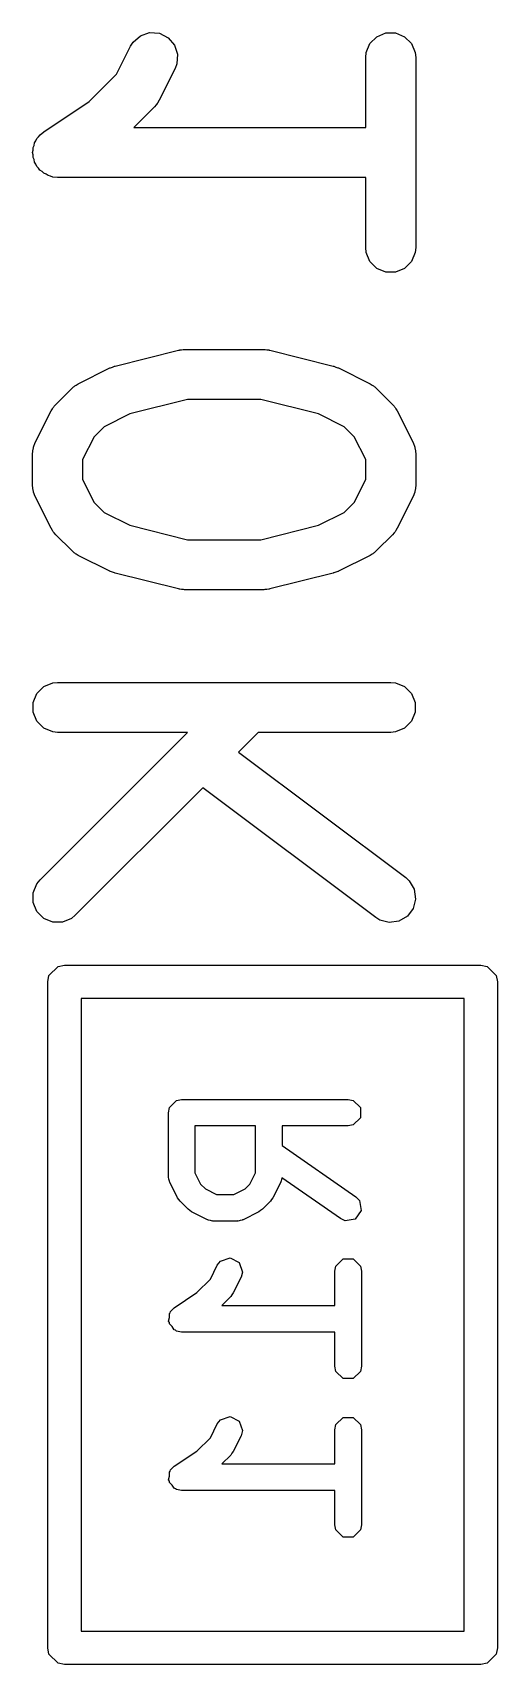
# Model space of a CAD drawing. Extents: x 2.01 to 5.6, y -4.28 to -1.65.
# Drawn here: x 4.8732 to 4.9281, y -2.2152 to -2.0222 of the extents above; entities that cross this region are included whole.
import ezdxf

# ---------------------------------------------------------------- set-up
doc = ezdxf.new("R2010")
doc.units = 0
doc.header["$MEASUREMENT"] = 0
doc.layers.add('BLACK', color=7, linetype='CONTINUOUS')

msp = doc.modelspace()

# ---------------------------------------------------------------- linework, layer by layer
at = {"layer": 'BLACK', "linetype": 'CONTINUOUS'}
for p, q in [((4.88596, -2.02256), (4.88705, -2.02219)), ((4.88705, -2.02219), (4.8882, -2.02227)), ((4.8882, -2.02227), (4.88923, -2.02279)), ((4.9139, -2.02267), (4.91497, -2.02223)), ((4.91497, -2.02223), (4.91612, -2.02223)), ((4.91612, -2.02223), (4.91718, -2.02267)), ((4.88312, -2.02712), (4.88478, -2.0238)), ((4.88478, -2.0238), (4.88509, -2.02331)), ((4.88509, -2.02331), (4.88596, -2.02256)), ((4.88923, -2.02279), (4.88999, -2.02366)), ((4.88999, -2.02366), (4.89035, -2.02475)), ((4.91265, -2.02455), (4.91309, -2.02348)), ((4.91309, -2.02348), (4.9139, -2.02267)), ((4.91718, -2.02267), (4.918, -2.02348)), ((4.918, -2.02348), (4.91844, -2.02455)), ((4.89027, -2.0259), (4.89006, -2.02644)), ((4.89035, -2.02475), (4.89027, -2.0259)), ((4.91259, -2.02512), (4.91265, -2.02455)), ((4.91259, -2.03342), (4.91259, -2.02512)), ((4.91844, -2.02455), (4.9185, -2.02512)), ((4.9185, -2.02512), (4.9185, -2.04762)), ((4.87992, -2.03033), (4.88312, -2.02712)), ((4.89006, -2.02644), (4.88819, -2.03019)), ((4.87454, -2.03391), (4.87992, -2.03033)), ((4.88764, -2.03096), (4.88518, -2.03342)), ((4.88782, -2.03073), (4.88764, -2.03096)), ((4.88788, -2.03068), (4.88782, -2.03073)), ((4.88794, -2.03059), (4.88788, -2.03068)), ((4.888, -2.03051), (4.88794, -2.03059)), ((4.88803, -2.03044), (4.888, -2.03051)), ((4.88819, -2.03019), (4.88803, -2.03044)), ((4.88518, -2.03342), (4.91259, -2.03342)), ((4.87328, -2.03579), (4.87339, -2.03552)), ((4.87339, -2.03552), (4.87345, -2.03524)), ((4.87345, -2.03524), (4.87361, -2.035)), ((4.87361, -2.035), (4.87372, -2.03473)), ((4.87372, -2.03473), (4.87393, -2.03452)), ((4.87393, -2.03452), (4.87409, -2.03428)), ((4.87409, -2.03428), (4.87453, -2.03392)), ((4.87453, -2.03392), (4.87453, -2.03391)), ((4.87453, -2.03391), (4.87454, -2.03391)), ((4.87453, -2.03392), (4.87453, -2.03392)), ((4.87322, -2.03637), (4.87328, -2.03608)), ((4.87328, -2.03665), (4.87322, -2.03637)), ((4.87328, -2.03608), (4.87328, -2.03579)), ((4.87328, -2.03695), (4.87328, -2.03665)), ((4.87339, -2.03721), (4.87328, -2.03695)), ((4.87344, -2.0375), (4.87339, -2.03721)), ((4.87361, -2.03774), (4.87344, -2.0375)), ((4.87372, -2.03801), (4.87361, -2.03774)), ((4.87392, -2.03822), (4.87372, -2.03801)), ((4.87408, -2.03846), (4.87392, -2.03822)), ((4.87433, -2.03862), (4.87408, -2.03846)), ((4.87453, -2.03883), (4.87433, -2.03862)), ((4.8748, -2.03894), (4.87453, -2.03883)), ((4.87504, -2.0391), (4.8748, -2.03894)), ((4.87533, -2.03915), (4.87504, -2.0391)), ((4.8756, -2.03927), (4.87533, -2.03915)), ((4.87617, -2.03932), (4.8756, -2.03927)), ((4.91259, -2.03932), (4.87617, -2.03932)), ((4.87617, -2.03932), (4.87617, -2.03932)), ((4.87617, -2.03932), (4.87617, -2.03932)), ((4.87617, -2.03932), (4.87617, -2.03932)), ((4.91259, -2.04762), (4.91259, -2.03932)), ((4.91265, -2.0482), (4.91259, -2.04762)), ((4.91309, -2.04926), (4.91265, -2.0482)), ((4.9139, -2.05007), (4.91309, -2.04926)), ((4.918, -2.04926), (4.91718, -2.05007)), ((4.91844, -2.0482), (4.918, -2.04926)), ((4.9185, -2.04762), (4.91844, -2.0482)), ((4.91497, -2.05052), (4.9139, -2.05007)), ((4.91612, -2.05052), (4.91497, -2.05052)), ((4.91718, -2.05007), (4.91612, -2.05052)), ((4.88296, -2.06163), (4.89046, -2.05975)), ((4.89046, -2.05975), (4.89056, -2.05974)), ((4.89056, -2.05974), (4.8906, -2.05972)), ((4.8906, -2.05972), (4.89081, -2.0597)), ((4.89081, -2.0597), (4.89103, -2.05967)), ((4.89103, -2.05967), (4.89107, -2.05967)), ((4.89107, -2.05967), (4.89117, -2.05966)), ((4.89117, -2.05966), (4.90055, -2.05966)), ((4.90055, -2.05966), (4.90065, -2.05967)), ((4.90065, -2.05967), (4.90069, -2.05967)), ((4.90069, -2.05967), (4.9009, -2.0597)), ((4.9009, -2.0597), (4.90112, -2.05972)), ((4.90112, -2.05972), (4.90116, -2.05974)), ((4.90116, -2.05974), (4.90126, -2.05975)), ((4.90126, -2.05975), (4.90876, -2.06163)), ((4.8786, -2.06373), (4.88235, -2.06185)), ((4.88235, -2.06185), (4.88239, -2.06183)), ((4.88239, -2.06183), (4.88241, -2.06182)), ((4.88241, -2.06182), (4.88265, -2.06174)), ((4.88265, -2.06174), (4.88289, -2.06164)), ((4.88289, -2.06164), (4.88291, -2.06164)), ((4.88291, -2.06164), (4.88296, -2.06163)), ((4.90876, -2.06163), (4.9088, -2.06164)), ((4.9088, -2.06164), (4.90882, -2.06164)), ((4.90882, -2.06164), (4.90906, -2.06174)), ((4.90906, -2.06174), (4.90931, -2.06182)), ((4.90931, -2.06182), (4.90932, -2.06183)), ((4.90932, -2.06183), (4.90937, -2.06185)), ((4.90937, -2.06185), (4.91311, -2.06373)), ((4.87596, -2.06615), (4.87784, -2.06428)), ((4.87784, -2.06428), (4.87806, -2.06409)), ((4.87806, -2.06409), (4.87811, -2.06403)), ((4.87811, -2.06403), (4.8782, -2.06398)), ((4.8782, -2.06398), (4.87828, -2.06391)), ((4.87828, -2.06391), (4.87835, -2.06388)), ((4.87835, -2.06388), (4.8786, -2.06373)), ((4.91311, -2.06373), (4.91336, -2.06388)), ((4.91336, -2.06388), (4.91343, -2.06391)), ((4.91343, -2.06391), (4.91352, -2.06398)), ((4.91352, -2.06398), (4.9136, -2.06403)), ((4.9136, -2.06403), (4.91366, -2.06409)), ((4.91366, -2.06409), (4.91388, -2.06428)), ((4.91388, -2.06428), (4.91576, -2.06615)), ((4.87556, -2.06667), (4.87559, -2.0666)), ((4.87559, -2.0666), (4.87566, -2.06652)), ((4.87566, -2.06652), (4.87572, -2.06643)), ((4.87572, -2.06643), (4.87578, -2.06638)), ((4.87578, -2.06638), (4.87596, -2.06615)), ((4.89154, -2.06557), (4.8847, -2.06728)), ((4.90018, -2.06557), (4.89154, -2.06557)), ((4.90701, -2.06728), (4.90018, -2.06557)), ((4.91576, -2.06615), (4.91594, -2.06638)), ((4.91594, -2.06638), (4.916, -2.06643)), ((4.916, -2.06643), (4.91606, -2.06652)), ((4.91606, -2.06652), (4.91612, -2.0666)), ((4.91612, -2.0666), (4.91615, -2.06667)), ((4.87353, -2.07067), (4.87541, -2.06692)), ((4.87541, -2.06692), (4.87556, -2.06667)), ((4.8847, -2.06728), (4.88167, -2.06879)), ((4.91005, -2.06879), (4.90701, -2.06728)), ((4.91615, -2.06667), (4.91631, -2.06692)), ((4.91631, -2.06692), (4.91819, -2.07067)), ((4.88048, -2.06999), (4.87913, -2.07269)), ((4.88167, -2.06879), (4.88048, -2.06999)), ((4.91124, -2.06999), (4.91005, -2.06879)), ((4.91259, -2.07269), (4.91124, -2.06999)), ((4.87322, -2.07199), (4.87328, -2.07141)), ((4.87322, -2.07574), (4.87322, -2.07199)), ((4.87328, -2.07141), (4.87332, -2.07132)), ((4.87332, -2.07132), (4.87333, -2.07121)), ((4.87333, -2.07121), (4.87353, -2.07067)), ((4.91819, -2.07067), (4.91839, -2.07121)), ((4.91839, -2.07121), (4.9184, -2.07132)), ((4.9184, -2.07132), (4.91844, -2.07141)), ((4.91844, -2.07141), (4.9185, -2.07199)), ((4.9185, -2.07199), (4.9185, -2.07574)), ((4.87913, -2.07269), (4.87913, -2.07504)), ((4.91259, -2.07504), (4.91259, -2.07269)), ((4.87328, -2.07632), (4.87322, -2.07574)), ((4.87913, -2.07504), (4.88048, -2.07774)), ((4.91124, -2.07774), (4.91259, -2.07504)), ((4.9185, -2.07574), (4.91844, -2.07632)), ((4.87332, -2.07641), (4.87328, -2.07632)), ((4.87333, -2.07652), (4.87332, -2.07641)), ((4.87353, -2.07706), (4.87333, -2.07652)), ((4.87541, -2.08081), (4.87353, -2.07706)), ((4.88048, -2.07774), (4.88167, -2.07894)), ((4.91005, -2.07894), (4.91124, -2.07774)), ((4.91819, -2.07706), (4.91631, -2.08081)), ((4.91839, -2.07652), (4.91819, -2.07706)), ((4.9184, -2.07641), (4.91839, -2.07652)), ((4.91844, -2.07632), (4.9184, -2.07641)), ((4.88167, -2.07894), (4.8847, -2.08045)), ((4.90701, -2.08045), (4.91005, -2.07894)), ((4.87556, -2.08106), (4.87541, -2.08081)), ((4.87559, -2.08113), (4.87556, -2.08106)), ((4.87566, -2.08121), (4.87559, -2.08113)), ((4.87572, -2.0813), (4.87566, -2.08121)), ((4.87578, -2.08135), (4.87572, -2.0813)), ((4.87596, -2.08158), (4.87578, -2.08135)), ((4.87784, -2.08345), (4.87596, -2.08158)), ((4.8847, -2.08045), (4.89154, -2.08216)), ((4.90018, -2.08216), (4.90701, -2.08045)), ((4.91576, -2.08158), (4.91388, -2.08345)), ((4.91594, -2.08135), (4.91576, -2.08158)), ((4.916, -2.0813), (4.91594, -2.08135)), ((4.91606, -2.08121), (4.916, -2.0813)), ((4.91612, -2.08113), (4.91606, -2.08121)), ((4.91615, -2.08106), (4.91612, -2.08113)), ((4.91631, -2.08081), (4.91615, -2.08106)), ((4.87806, -2.08364), (4.87784, -2.08345)), ((4.87811, -2.0837), (4.87806, -2.08364)), ((4.8782, -2.08375), (4.87811, -2.0837)), ((4.87828, -2.08382), (4.8782, -2.08375)), ((4.87835, -2.08385), (4.87828, -2.08382)), ((4.8786, -2.08401), (4.87835, -2.08385)), ((4.88235, -2.08588), (4.8786, -2.08401)), ((4.89154, -2.08216), (4.90018, -2.08216)), ((4.91311, -2.08401), (4.90937, -2.08588)), ((4.91336, -2.08385), (4.91311, -2.08401)), ((4.91343, -2.08382), (4.91336, -2.08385)), ((4.91352, -2.08375), (4.91343, -2.08382)), ((4.9136, -2.0837), (4.91352, -2.08375)), ((4.91366, -2.08364), (4.9136, -2.0837)), ((4.91388, -2.08345), (4.91366, -2.08364)), ((4.88239, -2.0859), (4.88235, -2.08588)), ((4.88241, -2.08591), (4.88239, -2.0859)), ((4.88265, -2.086), (4.88241, -2.08591)), ((4.90931, -2.08591), (4.90906, -2.086)), ((4.90932, -2.0859), (4.90931, -2.08591)), ((4.90937, -2.08588), (4.90932, -2.0859)), ((4.88289, -2.08609), (4.88265, -2.086)), ((4.88291, -2.08609), (4.88289, -2.08609)), ((4.88296, -2.0861), (4.88291, -2.08609)), ((4.89046, -2.08798), (4.88296, -2.0861)), ((4.90876, -2.0861), (4.90126, -2.08798)), ((4.9088, -2.08609), (4.90876, -2.0861)), ((4.90882, -2.08609), (4.9088, -2.08609)), ((4.90906, -2.086), (4.90882, -2.08609)), ((4.89056, -2.08799), (4.89046, -2.08798)), ((4.8906, -2.08801), (4.89056, -2.08799)), ((4.89081, -2.08803), (4.8906, -2.08801)), ((4.89103, -2.08806), (4.89081, -2.08803)), ((4.89107, -2.08806), (4.89103, -2.08806)), ((4.89117, -2.08807), (4.89107, -2.08806)), ((4.90055, -2.08807), (4.89117, -2.08807)), ((4.90065, -2.08806), (4.90055, -2.08807)), ((4.90069, -2.08806), (4.90065, -2.08806)), ((4.9009, -2.08803), (4.90069, -2.08806)), ((4.90112, -2.08801), (4.9009, -2.08803)), ((4.90116, -2.08799), (4.90112, -2.08801)), ((4.90126, -2.08798), (4.90116, -2.08799)), ((4.87453, -2.09953), (4.8756, -2.09909)), ((4.8756, -2.09909), (4.87617, -2.09903)), ((4.87617, -2.09903), (4.91554, -2.09903)), ((4.91554, -2.09903), (4.91612, -2.09909)), ((4.91612, -2.09909), (4.91718, -2.09953)), ((4.87328, -2.10141), (4.87372, -2.10035)), ((4.87372, -2.10035), (4.87453, -2.09953)), ((4.91718, -2.09953), (4.918, -2.10035)), ((4.918, -2.10035), (4.91844, -2.10141)), ((4.87328, -2.10256), (4.87328, -2.10141)), ((4.87372, -2.10363), (4.87328, -2.10256)), ((4.91844, -2.10256), (4.918, -2.10363)), ((4.91844, -2.10141), (4.91844, -2.10256)), ((4.87453, -2.10444), (4.87372, -2.10363)), ((4.87409, -2.1224), (4.89154, -2.10494)), ((4.8756, -2.10488), (4.87453, -2.10444)), ((4.87617, -2.10494), (4.8756, -2.10488)), ((4.89154, -2.10494), (4.87617, -2.10494)), ((4.89989, -2.10494), (4.89754, -2.10729)), ((4.91554, -2.10494), (4.89989, -2.10494)), ((4.91612, -2.10488), (4.91554, -2.10494)), ((4.91718, -2.10444), (4.91612, -2.10488)), ((4.918, -2.10363), (4.91718, -2.10444)), ((4.89754, -2.10729), (4.91732, -2.12212)), ((4.89332, -2.11151), (4.87826, -2.12657)), ((4.91377, -2.12685), (4.89332, -2.11151)), ((4.87372, -2.12284), (4.87409, -2.1224)), ((4.91732, -2.12212), (4.91774, -2.12251)), ((4.91774, -2.12251), (4.91833, -2.1235)), ((4.87328, -2.12391), (4.87372, -2.12284)), ((4.87328, -2.12506), (4.87328, -2.12391)), ((4.91833, -2.1235), (4.91849, -2.12465)), ((4.87372, -2.12612), (4.87328, -2.12506)), ((4.87453, -2.12694), (4.87372, -2.12612)), ((4.91821, -2.12576), (4.91752, -2.12668)), ((4.91849, -2.12465), (4.91821, -2.12576)), ((4.8756, -2.12738), (4.87453, -2.12694)), ((4.87675, -2.12738), (4.8756, -2.12738)), ((4.87781, -2.12694), (4.87675, -2.12738)), ((4.87826, -2.12657), (4.87781, -2.12694)), ((4.91427, -2.12715), (4.91377, -2.12685)), ((4.91538, -2.12743), (4.91427, -2.12715)), ((4.91652, -2.12727), (4.91538, -2.12743)), ((4.91752, -2.12668), (4.91652, -2.12727)), ((4.875, -2.13445), (4.87515, -2.1337)), ((4.87515, -2.1337), (4.87622, -2.13263)), ((4.87622, -2.13263), (4.87697, -2.13248)), ((4.87697, -2.13248), (4.92618, -2.13248)), ((4.92618, -2.13248), (4.92693, -2.13263)), ((4.92693, -2.13263), (4.928, -2.1337)), ((4.928, -2.1337), (4.92815, -2.13445)), ((4.875, -2.21319), (4.875, -2.13445)), ((4.92815, -2.13445), (4.92815, -2.21319)), ((4.87894, -2.13642), (4.87894, -2.21122)), ((4.92421, -2.13642), (4.87894, -2.13642)), ((4.92421, -2.21122), (4.92421, -2.13642)), ((4.88926, -2.14992), (4.88938, -2.14931)), ((4.88938, -2.14931), (4.89023, -2.14846)), ((4.89023, -2.14846), (4.89083, -2.14834)), ((4.89083, -2.14834), (4.91052, -2.14834)), ((4.91052, -2.14834), (4.91112, -2.14846)), ((4.91112, -2.14846), (4.91197, -2.14931)), ((4.91197, -2.14931), (4.91197, -2.15052)), ((4.88926, -2.15741), (4.88926, -2.14992)), ((4.89957, -2.15149), (4.89241, -2.15149)), ((4.89241, -2.15149), (4.89241, -2.15704)), ((4.89957, -2.15704), (4.89957, -2.15149)), ((4.91052, -2.15149), (4.90272, -2.15149)), ((4.90272, -2.15149), (4.90272, -2.15378)), ((4.91112, -2.15137), (4.91052, -2.15149)), ((4.91197, -2.15052), (4.91112, -2.15137)), ((4.90272, -2.15378), (4.91142, -2.15987)), ((4.89241, -2.15704), (4.89306, -2.15836)), ((4.89891, -2.15836), (4.89957, -2.15704)), ((4.88927, -2.15749), (4.88926, -2.15741)), ((4.88926, -2.15753), (4.88927, -2.15749)), ((4.88933, -2.15777), (4.88926, -2.15753)), ((4.88938, -2.15802), (4.88933, -2.15777)), ((4.8894, -2.15804), (4.88938, -2.15802)), ((4.88942, -2.15812), (4.8894, -2.15804)), ((4.89036, -2.15999), (4.88942, -2.15812)), ((4.89306, -2.15836), (4.89364, -2.15893)), ((4.89364, -2.15893), (4.89495, -2.15959)), ((4.89702, -2.15959), (4.89834, -2.15893)), ((4.89834, -2.15893), (4.89891, -2.15836)), ((4.90255, -2.15812), (4.90161, -2.15999)), ((4.90257, -2.15804), (4.90255, -2.15812)), ((4.9026, -2.15802), (4.90257, -2.15804)), ((4.90265, -2.15777), (4.9026, -2.15802)), ((4.90269, -2.15761), (4.90265, -2.15777)), ((4.90961, -2.16245), (4.90269, -2.15761)), ((4.89052, -2.16019), (4.89036, -2.15999)), ((4.89066, -2.1604), (4.89052, -2.16019)), ((4.89159, -2.16134), (4.89066, -2.1604)), ((4.89495, -2.15959), (4.89702, -2.15959)), ((4.90132, -2.1604), (4.90038, -2.16134)), ((4.90146, -2.16019), (4.90132, -2.1604)), ((4.90161, -2.15999), (4.90146, -2.16019)), ((4.91142, -2.15987), (4.91185, -2.16032)), ((4.91185, -2.16032), (4.91206, -2.1615)), ((4.8918, -2.16148), (4.89159, -2.16134)), ((4.892, -2.16164), (4.8918, -2.16148)), ((4.89388, -2.16257), (4.892, -2.16164)), ((4.89395, -2.16259), (4.89388, -2.16257)), ((4.89398, -2.16262), (4.89395, -2.16259)), ((4.89423, -2.16267), (4.89398, -2.16262)), ((4.89447, -2.16274), (4.89423, -2.16267)), ((4.8945, -2.16272), (4.89447, -2.16274)), ((4.89458, -2.16274), (4.8945, -2.16272)), ((4.89739, -2.16274), (4.89458, -2.16274)), ((4.89747, -2.16272), (4.89739, -2.16274)), ((4.89751, -2.16274), (4.89747, -2.16272)), ((4.89775, -2.16267), (4.89751, -2.16274)), ((4.898, -2.16262), (4.89775, -2.16267)), ((4.89802, -2.16259), (4.898, -2.16262)), ((4.8981, -2.16257), (4.89802, -2.16259)), ((4.89997, -2.16164), (4.8981, -2.16257)), ((4.90017, -2.16148), (4.89997, -2.16164)), ((4.90038, -2.16134), (4.90017, -2.16148)), ((4.91018, -2.1627), (4.90961, -2.16245)), ((4.91136, -2.16249), (4.91018, -2.1627)), ((4.91206, -2.1615), (4.91136, -2.16249)), ((4.89423, -2.16961), (4.89505, -2.16796)), ((4.89505, -2.16796), (4.89543, -2.16747)), ((4.89543, -2.16747), (4.89657, -2.16709)), ((4.89657, -2.16709), (4.89765, -2.16763)), ((4.89765, -2.16763), (4.89803, -2.16877)), ((4.89803, -2.16877), (4.89787, -2.16937)), ((4.90894, -2.16866), (4.90906, -2.16806)), ((4.90894, -2.17271), (4.90894, -2.16866)), ((4.90906, -2.16806), (4.90992, -2.16721)), ((4.90992, -2.16721), (4.91112, -2.16721)), ((4.91112, -2.16721), (4.91197, -2.16806)), ((4.91197, -2.16806), (4.91209, -2.16866)), ((4.91209, -2.16866), (4.91209, -2.17991)), ((4.89264, -2.17119), (4.89423, -2.16961)), ((4.89787, -2.16937), (4.89693, -2.17124)), ((4.88996, -2.17298), (4.89264, -2.17119)), ((4.89663, -2.17165), (4.89557, -2.17271)), ((4.89557, -2.17271), (4.90894, -2.17271)), ((4.89677, -2.17144), (4.89663, -2.17165)), ((4.89693, -2.17124), (4.89677, -2.17144)), ((4.88929, -2.17459), (4.88938, -2.17414)), ((4.88938, -2.17473), (4.88929, -2.17459)), ((4.88938, -2.17368), (4.88949, -2.17357)), ((4.88938, -2.17414), (4.88938, -2.17368)), ((4.88949, -2.17357), (4.88952, -2.17341)), ((4.88952, -2.17341), (4.88996, -2.17298)), ((4.88938, -2.17489), (4.88938, -2.17473)), ((4.8897, -2.17521), (4.88938, -2.17489)), ((4.88996, -2.1756), (4.8897, -2.17521)), ((4.89012, -2.17563), (4.88996, -2.1756)), ((4.89023, -2.17574), (4.89012, -2.17563)), ((4.89083, -2.17586), (4.89023, -2.17574)), ((4.90894, -2.17586), (4.89083, -2.17586)), ((4.90894, -2.17991), (4.90894, -2.17586)), ((4.90906, -2.18051), (4.90894, -2.17991)), ((4.91209, -2.17991), (4.91197, -2.18051)), ((4.90992, -2.18137), (4.90906, -2.18051)), ((4.91112, -2.18137), (4.90992, -2.18137)), ((4.91197, -2.18051), (4.91112, -2.18137)), ((4.89505, -2.18671), (4.89543, -2.18622)), ((4.89543, -2.18622), (4.89657, -2.18584)), ((4.89657, -2.18584), (4.89765, -2.18638)), ((4.90906, -2.18681), (4.90992, -2.18596)), ((4.90992, -2.18596), (4.91112, -2.18596)), ((4.91112, -2.18596), (4.91197, -2.18681)), ((4.89423, -2.18835), (4.89505, -2.18671)), ((4.89787, -2.18812), (4.89693, -2.18999)), ((4.89765, -2.18638), (4.89803, -2.18752)), ((4.89803, -2.18752), (4.89787, -2.18812)), ((4.90894, -2.18741), (4.90906, -2.18681)), ((4.90894, -2.19146), (4.90894, -2.18741)), ((4.91197, -2.18681), (4.91209, -2.18741)), ((4.91209, -2.18741), (4.91209, -2.19866)), ((4.88996, -2.19172), (4.89264, -2.18994)), ((4.89264, -2.18994), (4.89423, -2.18835)), ((4.89693, -2.18999), (4.89677, -2.19019)), ((4.88952, -2.19216), (4.88996, -2.19172)), ((4.89663, -2.1904), (4.89557, -2.19146)), ((4.89557, -2.19146), (4.90894, -2.19146)), ((4.89677, -2.19019), (4.89663, -2.1904)), ((4.88929, -2.19334), (4.88938, -2.19289)), ((4.88938, -2.19348), (4.88929, -2.19334)), ((4.88938, -2.19243), (4.88949, -2.19232)), ((4.88938, -2.19289), (4.88938, -2.19243)), ((4.88938, -2.19364), (4.88938, -2.19348)), ((4.8897, -2.19396), (4.88938, -2.19364)), ((4.88949, -2.19232), (4.88952, -2.19216)), ((4.88996, -2.19434), (4.8897, -2.19396)), ((4.89012, -2.19438), (4.88996, -2.19434)), ((4.89023, -2.19449), (4.89012, -2.19438)), ((4.89083, -2.19461), (4.89023, -2.19449)), ((4.90894, -2.19461), (4.89083, -2.19461)), ((4.90894, -2.19866), (4.90894, -2.19461)), ((4.90906, -2.19926), (4.90894, -2.19866)), ((4.90992, -2.20011), (4.90906, -2.19926)), ((4.91197, -2.19926), (4.91112, -2.20011)), ((4.91209, -2.19866), (4.91197, -2.19926)), ((4.91112, -2.20011), (4.90992, -2.20011)), ((4.87894, -2.21122), (4.92421, -2.21122)), ((4.87515, -2.21394), (4.875, -2.21319)), ((4.92815, -2.21319), (4.928, -2.21394)), ((4.87622, -2.21501), (4.87515, -2.21394)), ((4.87697, -2.21516), (4.87622, -2.21501)), ((4.92618, -2.21516), (4.87697, -2.21516)), ((4.92693, -2.21501), (4.92618, -2.21516)), ((4.928, -2.21394), (4.92693, -2.21501))]:
    msp.add_line(p, q, dxfattribs=at)

doc.saveas('drawing.dxf')
